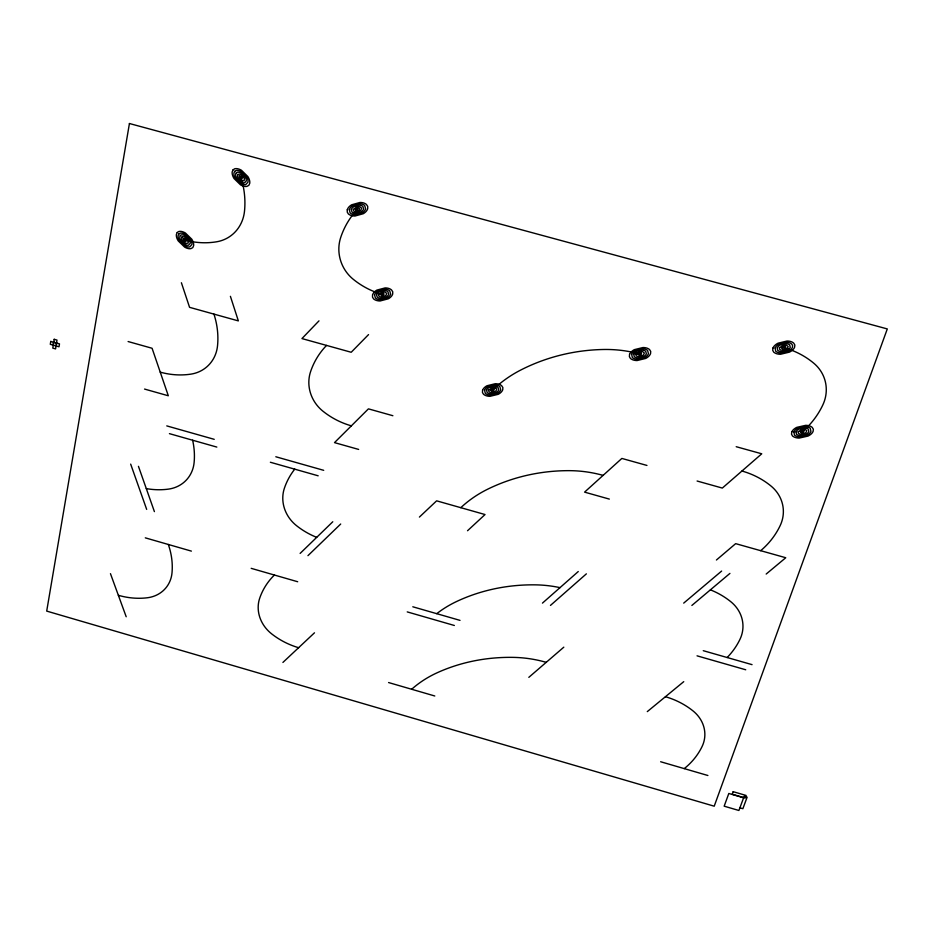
<?xml version="1.0" encoding="UTF-8"?>
<svg xmlns="http://www.w3.org/2000/svg" width="934" height="934" viewBox="0 0 934 934"><rect width="100%" height="100%" fill="white"/><g stroke="black" fill="none" stroke-linecap="round" stroke-linejoin="round"><path stroke-width="1.4" d="M53.086 345.113L53.542 342.206M56.227 346L56.694 343.093M318.984 320.864L301.951 338.575L351.207 352.27L368.545 334.594M300.129 553.418L332.784 521.756M307.951 555.66L340.7 524.021M419.413 517.074L436.622 500.834L485.038 514.541L467.537 530.734M282.909 662.439L314.478 632.808M542.456 603.119L578.263 571.538M550.465 605.407L586.377 573.85M528.819 677.348L563.809 647.169M716.425 560.003L735.665 543.646L785.763 557.738L766.184 574.048M683.7 603.119L721.632 571.059M691.872 605.442L729.921 573.406M647.297 711.615L683.746 681.657M736.202 446.709L761.759 453.796L722.332 488.073L697.103 481.022M646.947 465.436L621.857 458.431L584.579 492.136L609.342 499.095M128.11 341.54L152.079 348.265L168.318 395.771L144.548 389.069M392.875 415.712L368.428 408.858L334.5 442.623L358.644 449.429M53.74 342.206L56.519 342.988M166.766 425.892L214.225 439.33M275.81 456.761L323.701 470.327M169.428 433.645L216.828 447.082M270.37 462.26L318.167 475.803M703.267 650.683L752.057 664.646M697.044 655.831L745.729 669.771M412.805 606.785L460.018 620.374M407.236 611.898L454.344 625.476M145.295 537.844L191.388 551.118M251.188 568.339L297.689 581.742M388.579 682.544L434.789 695.993M660.642 761.747L707.89 775.5M743.604 797.776L728.812 793.468L724.165 806.182L738.899 810.479L744.176 796.305L747.142 797.169L742.869 808.704L739.915 807.84M110.457 573.651L126.195 616.755M138.454 466.335L154.402 511.61M130.667 464.116L146.673 509.392M181.394 282.745L189.567 307.333L238.357 320.899L230.406 296.323M240.972 177.565A80.581 73.833 60.3 0 1 244.51 211.119A38.166 35.305 60.3 0 1 216.746 241.766A81.632 75.234 63.5 0 1 185.014 240.061M160.228 372.129A77.966 71.439 52.4 0 0 190.898 374.137A36.543 33.484 49.3 0 0 217.54 345.685A77.113 70.05 50.4 0 0 213.933 314.104M146.299 488.61A75.175 67.89 44.6 0 0 168.447 489.124A35.282 31.791 42.1 0 0 194.12 462.517A74.428 66.559 43.5 0 0 192.626 440.218M118.361 595.297A72.759 64.434 39.2 0 0 147.233 597.783A34.184 30.157 37.3 0 0 172.008 572.857A72.07 63.197 38.7 0 0 168.318 544.475M382.613 294.455A80.639 78.071 63.6 0 1 353.286 279.313A37.792 36.403 56.8 0 1 340.723 237.423A79.448 77.195 53.5 0 1 357.477 209.251M351.371 425.834A77.335 73.786 41 0 1 322.966 411.217A36.333 34.348 39.4 0 1 310.578 371.662A76.518 72.7 35.1 0 1 326.55 345.417M316.696 537.354A74.918 69.735 32.7 0 1 296.627 525.749A35.212 32.48 32.6 0 1 284.403 488.19A74.241 68.661 29.5 0 1 294.735 469.16M298.611 647.706A72.747 65.929 29 0 1 271.759 633.952A34.196 30.717 29.2 0 1 259.699 598.215A72.14 64.913 26.9 0 1 274.421 575.029M492.638 390.027A120.72 114.333 7.4 0 1 520.577 370.121A181.394 169.509 5.6 0 1 604.426 349.479A121.49 115.069 3.9 0 1 640.047 354.044M460.801 507.676A117.135 107.935 12.2 0 1 487.7 489.183A175.966 160.158 10.3 0 1 568.654 470.654A117.801 108.671 9.9 0 1 603.119 475.383M436.727 613.673A113.82 102.004 14.5 0 1 456.691 601.461A170.969 151.471 12.9 0 1 534.937 584.847A114.415 102.705 12.9 0 1 560.003 587.638M411.672 689.257A111.718 98.303 15.5 0 1 436.984 672.842A167.816 146.043 14 0 1 513.513 657.384A112.29 98.981 14.2 0 1 546.227 662.334M783.754 347.658A81.048 75.841 -12.8 0 1 813.771 363.209A38.994 36.438 -16.9 0 1 822.831 404.936A81.772 77.16 -16.4 0 1 802.423 431.718M741.935 471.028A78.082 71.918 -2.7 0 1 771.064 486.077A37.488 34.605 -5.9 0 1 780.17 525.608A78.678 73.214 -4.1 0 1 760.685 550.686M710.412 589.844A75.549 68.089 3.6 0 1 730.843 601.741A36.228 32.783 1.3 0 1 739.997 639.265A76.086 69.303 3.2 0 1 727.142 657.524M665.428 696.717A73.284 64.469 7.5 0 1 692.923 710.832A35.107 31.044 5.8 0 1 702.088 746.511A73.774 65.59 7.5 0 1 684.248 768.612M347.285 209.776L347.25 212.1L348.37 213.956A8.581 8.208 63.3 0 0 351.523 215.579A12.667 12.13 64 0 0 355.025 216.011L363.233 213.734A12.679 12.142 64.2 0 0 365.988 211.574A8.091 7.752 63.8 0 0 367.681 208.737L367.727 206.402L366.432 204.453A8.079 7.741 63.2 0 0 363.443 202.9A12.621 12.107 62.4 0 0 359.929 202.48L351.698 204.78A12.621 12.095 62.2 0 0 348.966 206.939A8.067 7.729 62.6 0 0 347.285 209.776M349.316 209.671L350.18 213.01A6.865 6.573 63.3 0 0 352.713 214.318A10.134 9.702 63.8 0 0 355.515 214.657L362.088 212.835A10.134 9.714 64 0 0 364.283 211.107A6.468 6.199 63.7 0 0 365.638 208.842L364.634 205.41A6.456 6.199 63.2 0 0 362.252 204.172A10.099 9.69 62.6 0 0 359.438 203.845L352.854 205.678A10.099 9.679 62.4 0 0 350.659 207.406A6.456 6.176 62.7 0 0 349.316 209.671M351.359 209.566L352.001 212.076A5.149 4.927 63.3 0 0 353.904 213.057A7.6 7.274 63.7 0 0 356.006 213.314L360.933 211.936A7.6 7.274 63.8 0 0 362.579 210.64A4.845 4.647 63.6 0 0 363.595 208.947L362.847 206.379A4.845 4.647 63.2 0 0 361.049 205.445A7.577 7.262 62.8 0 0 358.948 205.2L354.009 206.566A7.577 7.262 62.6 0 0 352.363 207.862A4.845 4.635 62.9 0 0 351.359 209.566M353.391 209.461L353.823 211.131L355.095 211.796L358.189 211.703L360.874 210.185L361.563 208.119L359.859 206.718L356.753 206.811L353.391 209.461M355.434 209.356C355.434 211.749 360.536 210.348 359.263 208.294L357.115 208.037L355.434 209.356M372.549 294.875L372.514 297.117L373.6 298.915A8.359 8.044 49.3 0 0 376.706 300.514A12.34 11.873 49.9 0 0 380.161 300.958L388.275 298.822A12.34 11.885 49.9 0 0 391.007 296.767A7.869 7.589 49.3 0 0 392.689 294.035L392.735 291.782L391.474 289.879A7.869 7.577 48.4 0 0 388.532 288.361A12.305 11.85 47.7 0 0 385.065 287.929L376.939 290.077A12.294 11.838 47.7 0 0 374.23 292.144A7.857 7.565 48.4 0 0 372.549 294.875M374.569 294.794L375.398 298.028A6.69 6.433 49.2 0 0 377.885 299.312A9.865 9.503 49.7 0 0 380.652 299.651L387.143 297.946A9.865 9.503 49.7 0 0 389.326 296.3A6.293 6.071 49.2 0 0 390.669 294.117L389.7 290.801A6.293 6.059 48.5 0 0 387.353 289.587A9.842 9.48 47.9 0 0 384.574 289.236L378.072 290.953A9.842 9.48 48 0 0 375.9 292.611A6.293 6.048 48.5 0 0 374.569 294.794M376.577 294.7L377.208 297.129A5.009 4.822 49.1 0 0 379.064 298.098A7.402 7.122 49.5 0 0 381.142 298.355L386.011 297.07A7.402 7.133 49.5 0 0 387.645 295.833A4.728 4.553 49.1 0 0 388.661 294.198L387.925 291.712A4.717 4.542 48.6 0 0 386.162 290.801A7.39 7.11 48.2 0 0 384.084 290.544L379.216 291.828A7.379 7.11 48.2 0 0 377.581 293.066A4.717 4.542 48.6 0 0 376.577 294.7M378.585 294.619L379.006 296.241L380.243 296.884L383.314 296.825L385.964 295.377L386.664 293.381L384.983 292.015L381.913 292.085L378.585 294.619M380.593 294.537C384.294 298.857 385.777 289.75 380.593 294.537M482.563 390.33L482.469 392.513L483.52 394.265A8.219 7.939 21.8 0 0 486.591 395.853A12.13 11.733 21.8 0 0 490.035 396.308L498.207 394.323A12.142 11.745 21.3 0 0 500.986 392.35A7.752 7.495 20.6 0 0 502.749 389.712L502.854 387.528L501.628 385.672A7.741 7.472 20.1 0 0 498.721 384.178A12.119 11.687 20.1 0 0 495.265 383.722L487.069 385.73A12.107 11.675 20.6 0 0 484.302 387.703A7.729 7.46 21.3 0 0 482.563 390.33M484.583 390.272L485.341 393.412A6.573 6.351 21.6 0 0 487.793 394.685A9.702 9.387 21.6 0 0 490.56 395.047L497.098 393.459A9.714 9.387 21.3 0 0 499.316 391.883A6.199 5.989 20.7 0 0 500.729 389.77L499.83 386.548A6.199 5.978 20.3 0 0 497.507 385.345A9.69 9.352 20.3 0 0 494.74 384.983L488.19 386.583A9.69 9.352 20.6 0 0 485.972 388.17A6.188 5.966 21.2 0 0 484.583 390.272M486.591 390.214L487.163 392.572A4.927 4.763 21.4 0 0 489.007 393.518A7.274 7.028 21.5 0 0 491.074 393.798L495.989 392.607A7.285 7.04 21.2 0 0 497.647 391.416A4.647 4.495 20.7 0 0 498.698 389.84L498.032 387.423A4.647 4.483 20.4 0 0 496.281 386.524A7.274 7.017 20.4 0 0 494.214 386.244L489.299 387.447A7.274 7.017 20.7 0 0 487.641 388.637A4.647 4.483 21.2 0 0 486.591 390.214M488.61 390.155L488.984 391.72L490.222 392.362L493.292 392.327L495.977 390.949L496.725 389.034L495.067 387.692L491.996 387.715L488.61 390.155M490.63 390.085C494.261 394.323 495.884 385.473 490.63 390.085M629.563 354.406L629.399 356.648L630.427 358.446A8.499 8.219 -9.3 0 0 633.567 360.069A12.551 12.142 -10 0 0 637.128 360.536L645.686 358.446A12.562 12.142 -10.5 0 0 648.64 356.403A8.021 7.752 -10.5 0 0 650.543 353.682L650.718 351.441L649.515 349.526A8.009 7.729 -10 0 0 646.55 347.997A12.539 12.084 -9.2 0 0 642.966 347.541L634.396 349.631A12.527 12.084 -8.8 0 0 631.466 351.686A7.997 7.729 -8.8 0 0 629.563 354.406M631.664 354.336L632.353 357.57A6.795 6.573 -9.4 0 0 634.863 358.866A10.04 9.702 -9.9 0 0 637.712 359.24L644.553 357.57A10.052 9.714 -10.3 0 0 646.912 355.936A6.41 6.199 -10.3 0 0 648.441 353.752L647.612 350.437A6.41 6.188 -9.9 0 0 645.242 349.199A10.029 9.679 -9.3 0 0 642.382 348.837L635.529 350.519A10.017 9.667 -8.9 0 0 633.182 352.153A6.398 6.176 -8.9 0 0 631.664 354.336M633.754 354.255L634.268 356.695A5.102 4.927 -9.4 0 0 636.159 357.664A7.53 7.274 -9.8 0 0 638.296 357.944L643.433 356.683A7.53 7.285 -10.1 0 0 645.196 355.457A4.81 4.647 -10.1 0 0 646.34 353.834L645.721 351.336A4.81 4.635 -9.8 0 0 643.946 350.413A7.519 7.262 -9.4 0 0 641.798 350.145L636.661 351.394A7.519 7.262 -9.1 0 0 634.898 352.632A4.798 4.635 -9.1 0 0 633.754 354.255M635.856 354.184L636.194 355.807L637.455 356.461L640.642 356.414L643.479 354.99L644.308 353.005L642.639 351.628L639.451 351.663L635.856 354.184M637.945 354.114C641.646 358.458 643.503 349.339 637.945 354.114M772.955 348.032L772.71 350.308L773.714 352.141A8.826 8.301 -20.9 0 0 776.89 353.788A13.029 12.259 -21.4 0 0 780.555 354.255L789.428 352.13A13.041 12.259 -21.5 0 0 792.534 350.052A8.324 7.822 -21.3 0 0 794.589 347.285L794.846 344.996L793.655 343.058A8.313 7.811 -20.9 0 0 790.643 341.494A13.006 12.212 -20.4 0 0 786.977 341.038L778.08 343.175A12.994 12.2 -20.2 0 0 774.986 345.265A8.301 7.799 -20.4 0 0 772.955 348.032M775.115 347.95L775.722 351.242A7.063 6.631 -20.9 0 0 778.267 352.562A10.426 9.795 -21.3 0 0 781.186 352.935L788.296 351.242A10.426 9.807 -21.4 0 0 790.771 349.573A6.655 6.258 -21.2 0 0 792.417 347.355L792.616 345.533L791.67 343.981A6.655 6.246 -20.9 0 0 789.265 342.731A10.402 9.772 -20.5 0 0 786.335 342.358L779.213 344.074A10.402 9.772 -20.4 0 0 776.738 345.743A6.643 6.246 -20.5 0 0 775.115 347.95M777.275 347.88L777.73 350.355A5.289 4.974 -20.9 0 0 779.633 351.336A7.811 7.344 -21.2 0 0 781.828 351.616L787.164 350.343A7.822 7.344 -21.3 0 0 789.02 349.094A4.997 4.693 -21.1 0 0 790.246 347.436L789.685 344.903A4.985 4.682 -20.9 0 0 787.887 343.969A7.811 7.332 -20.6 0 0 785.681 343.689L780.345 344.973A7.799 7.332 -20.5 0 0 778.489 346.222A4.985 4.682 -20.6 0 0 777.275 347.88M779.435 347.81L779.738 349.456L781.011 350.11L784.291 350.075L787.269 348.615L788.191 346.596L786.51 345.195L783.217 345.241L779.435 347.81M781.595 347.728C785.459 352.772 788.261 342.439 781.595 347.728M791.763 431.987L791.518 434.182L792.499 435.968A8.675 8.044 -14.3 0 0 795.628 437.591A12.807 11.885 -14.6 0 0 799.235 438.069L807.992 436.085A12.819 11.885 -14.8 0 0 811.062 434.1A8.184 7.577 -14.7 0 0 813.094 431.438L813.362 429.231L812.195 427.352A8.172 7.565 -14.4 0 0 809.241 425.822A12.784 11.838 -14 0 0 805.622 425.344L796.842 427.34A12.772 11.827 -13.9 0 0 793.783 429.325A8.161 7.565 -13.9 0 0 791.763 431.987M793.9 431.928L794.484 435.116A6.935 6.433 -14.3 0 0 796.982 436.411A10.239 9.503 -14.6 0 0 799.866 436.797L806.883 435.209A10.251 9.503 -14.7 0 0 809.334 433.621A6.55 6.059 -14.6 0 0 810.957 431.496L810.233 428.227A6.538 6.059 -14.4 0 0 807.875 427.001A10.227 9.468 -14.1 0 0 804.98 426.616L797.963 428.216A10.227 9.468 -13.9 0 0 795.511 429.803A6.526 6.048 -14 0 0 793.9 431.928M796.025 431.882L796.457 434.275A5.207 4.822 -14.3 0 0 798.348 435.244A7.682 7.122 -14.5 0 0 800.508 435.524L805.762 434.333A7.682 7.122 -14.6 0 0 807.606 433.142A4.904 4.542 -14.6 0 0 808.821 431.555L808.284 429.091A4.904 4.542 -14.4 0 0 806.509 428.181A7.67 7.11 -14.2 0 0 804.337 427.889L799.072 429.091A7.67 7.11 -14 0 0 797.239 430.282A4.892 4.542 -14.1 0 0 796.025 431.882M798.161 431.823L798.442 433.423L799.702 434.065L802.936 434.053L805.879 432.664L806.789 430.726L805.143 429.36L801.897 429.371L798.161 431.823M800.286 431.765C803.964 436.073 806.03 427.107 800.286 431.765M50.763 341.424L50.296 344.331L59.017 346.783L59.484 343.875L50.763 341.424M54.195 339.299L52.783 348.113L55.573 348.896L56.986 340.081L54.195 339.299M129.429 123.521L46.7 611.093L714.218 806.194L887.3 328.931L129.429 123.521M733.178 791.693L732.244 794.239L745.18 798.021L746.126 795.464L733.178 791.693M177.215 232.508L176.374 234.516A7.962 7.32 57.5 0 0 176.76 237.796A12.469 11.488 57.6 0 0 178.324 241.007L184.582 247.066A12.469 11.488 57.4 0 0 187.769 248.456A7.951 7.32 57.1 0 0 190.933 248.631L192.801 247.603L193.653 245.607A7.939 7.309 56.8 0 0 193.268 242.338A12.422 11.43 56.7 0 0 191.715 239.116L185.446 233.045A12.434 11.43 56.8 0 0 182.247 231.644A8.441 7.764 57.1 0 0 178.884 231.469L177.215 232.508M178.779 234.025L178.102 235.625A6.363 5.861 57.4 0 0 178.417 238.252A9.97 9.188 57.5 0 0 179.667 240.82L184.663 245.665A9.97 9.188 57.4 0 0 187.22 246.774A6.363 5.861 57.1 0 0 189.754 246.915L191.925 244.498A6.351 5.849 56.9 0 0 191.622 241.883A9.947 9.142 56.8 0 0 190.373 239.302L185.364 234.446A9.947 9.142 56.9 0 0 182.795 233.337A6.748 6.211 57.1 0 0 180.11 233.196L178.779 234.025M180.332 235.531L179.83 236.734A4.775 4.39 57.3 0 0 180.064 238.707A7.484 6.888 57.4 0 0 180.998 240.633L184.757 244.264A7.472 6.888 57.3 0 0 186.672 245.105A4.775 4.39 57.1 0 0 188.563 245.198L190.197 243.389A4.763 4.39 56.9 0 0 189.964 241.427A7.46 6.865 56.9 0 0 189.03 239.489L185.271 235.858A7.46 6.865 56.9 0 0 183.356 235.018A5.067 4.658 57.1 0 0 181.336 234.913L180.332 235.531M181.897 237.049L181.71 239.151L183.461 241.801L186.123 243.424L188.131 243.085L188.318 240.972L186.567 238.333L183.905 236.699L181.897 237.049M183.461 238.555C184.045 244.953 189.73 238.812 183.461 238.555M233.08 169.813L232.181 171.891A8.149 7.577 63.7 0 0 232.543 175.277A12.761 11.885 63.9 0 0 234.107 178.592L240.447 184.804A12.761 11.885 63.8 0 0 243.692 186.216A8.137 7.577 63.3 0 0 246.938 186.38L248.864 185.306L249.763 183.239A8.126 7.565 62.9 0 0 249.413 179.865A12.714 11.827 62.7 0 0 247.849 176.538L241.509 170.303A12.726 11.838 62.9 0 0 238.24 168.891A8.639 8.032 63.2 0 0 234.796 168.727L233.08 169.813M234.656 171.366L233.944 173.023A6.515 6.059 63.6 0 0 234.236 175.732A10.204 9.503 63.8 0 0 235.485 178.382L240.552 183.356A10.204 9.503 63.7 0 0 243.155 184.488A6.503 6.059 63.3 0 0 245.747 184.617L248 182.107A6.503 6.059 63 0 0 247.72 179.398A10.169 9.468 62.8 0 0 246.471 176.748L241.404 171.763A10.181 9.468 63 0 0 238.789 170.63A6.912 6.433 63.3 0 0 236.033 170.49L234.656 171.366M236.244 172.918L235.707 174.156A4.88 4.542 63.5 0 0 235.917 176.187A7.647 7.122 63.7 0 0 236.851 178.184L240.657 181.908A7.647 7.122 63.6 0 0 242.607 182.76A4.88 4.542 63.3 0 0 244.556 182.854L246.249 180.974A4.88 4.542 63.1 0 0 246.039 178.943A7.635 7.11 63 0 0 245.105 176.946L241.299 173.21A7.635 7.11 63 0 0 239.338 172.358A5.184 4.822 63.3 0 0 237.271 172.265L236.244 172.918M237.82 174.46L237.598 176.643L239.361 179.363L242.069 181.033L244.136 180.659L244.346 178.487L242.595 175.767L239.886 174.098L237.82 174.46M239.396 176.012C239.91 182.609 245.829 176.257 239.396 176.012"/></g></svg>
